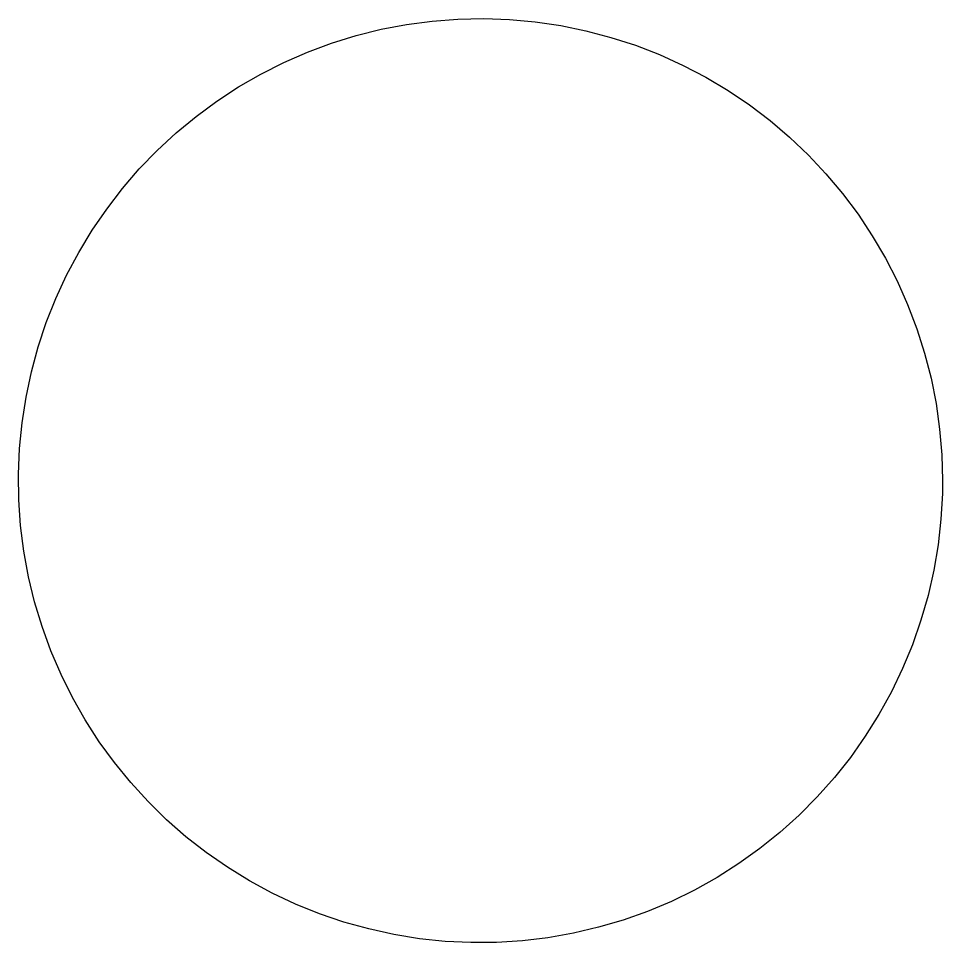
# Model space of a CAD drawing. Extents: x 10 to 173, y -123 to -10.
# Drawn here: x 22.53 to 27.57, y -122.52 to -117.47 of the extents above; entities that cross this region are included whole.
import ezdxf

# ---------------------------------------------------------------- set-up
doc = ezdxf.new("R2010")
doc.units = 0
doc.layers.add('BLACK', color=7, linetype='CONTINUOUS')

msp = doc.modelspace()

# ---------------------------------------------------------------- linework, layer by layer
at = {"layer": 'BLACK', "linetype": 'CONTINUOUS'}
for p, q in [((24.5078, -117.534), (24.6463, -117.507)), ((24.6463, -117.507), (24.7861, -117.489)), ((24.7861, -117.489), (24.9267, -117.478)), ((24.9267, -117.478), (25.0676, -117.475)), ((25.0676, -117.475), (25.2085, -117.48)), ((25.2085, -117.48), (25.349, -117.493)), ((25.349, -117.493), (25.4885, -117.513)), ((24.371, -117.568), (24.5078, -117.534)), ((25.4885, -117.513), (25.6266, -117.542)), ((25.6266, -117.542), (25.7629, -117.578)), ((24.2363, -117.61), (24.371, -117.568)), ((25.7629, -117.578), (25.897, -117.621)), ((23.9749, -117.715), (24.1041, -117.659)), ((24.1041, -117.659), (24.2363, -117.61)), ((25.897, -117.621), (26.0285, -117.672)), ((26.0285, -117.672), (26.1569, -117.731)), ((23.849, -117.779), (23.9749, -117.715)), ((26.1569, -117.731), (26.2818, -117.796)), ((23.7269, -117.849), (23.849, -117.779)), ((26.2818, -117.796), (26.403, -117.868)), ((23.6089, -117.927), (23.7269, -117.849)), ((26.403, -117.868), (26.5199, -117.947)), ((23.4955, -118.01), (23.6089, -117.927)), ((26.5199, -117.947), (26.6322, -118.032)), ((23.3868, -118.1), (23.4955, -118.01)), ((26.6322, -118.032), (26.7396, -118.124)), ((23.2833, -118.196), (23.3868, -118.1)), ((26.7396, -118.124), (26.8417, -118.221)), ((23.1854, -118.297), (23.2833, -118.196)), ((26.8417, -118.221), (26.9382, -118.324)), ((23.0933, -118.404), (23.1854, -118.297)), ((26.9382, -118.324), (27.0288, -118.432)), ((23.0072, -118.516), (23.0933, -118.404)), ((27.0288, -118.432), (27.1133, -118.545)), ((22.9276, -118.632), (23.0072, -118.516)), ((27.1133, -118.545), (27.1913, -118.662)), ((22.8545, -118.753), (22.9276, -118.632)), ((27.1913, -118.662), (27.2627, -118.784)), ((22.7883, -118.877), (22.8545, -118.753)), ((27.2627, -118.784), (27.3271, -118.909)), ((22.7292, -119.005), (22.7883, -118.877)), ((27.3271, -118.909), (27.3845, -119.038)), ((22.6773, -119.136), (22.7292, -119.005)), ((27.3845, -119.038), (27.4345, -119.17)), ((22.6328, -119.27), (22.6773, -119.136)), ((27.4345, -119.17), (27.4772, -119.304)), ((22.5958, -119.406), (22.6328, -119.27)), ((27.4772, -119.304), (27.5123, -119.441)), ((22.5665, -119.544), (22.5958, -119.406)), ((27.5123, -119.441), (27.5396, -119.579)), ((22.5449, -119.684), (22.5665, -119.544)), ((27.5396, -119.579), (27.5593, -119.719)), ((22.5312, -119.824), (22.5449, -119.684)), ((27.5593, -119.719), (27.5711, -119.859)), ((22.5252, -119.965), (22.5312, -119.824)), ((27.5711, -119.859), (27.575, -120)), ((22.5272, -120.106), (22.5252, -119.965)), ((27.575, -120), (27.574, -120.071)), ((27.574, -120.071), (27.5661, -120.211)), ((22.5371, -120.246), (22.5272, -120.106)), ((27.5661, -120.211), (27.5504, -120.351)), ((22.5547, -120.386), (22.5371, -120.246)), ((22.5802, -120.525), (22.5547, -120.386)), ((27.5504, -120.351), (27.5269, -120.49)), ((22.6133, -120.662), (22.5802, -120.525)), ((27.5269, -120.49), (27.4957, -120.628)), ((27.4957, -120.628), (27.4568, -120.763)), ((22.6541, -120.797), (22.6133, -120.662)), ((27.4568, -120.763), (27.4104, -120.897)), ((22.7023, -120.93), (22.6541, -120.797)), ((22.7579, -121.059), (22.7023, -120.93)), ((27.4104, -120.897), (27.3567, -121.027)), ((27.3567, -121.027), (27.2958, -121.154)), ((22.8206, -121.185), (22.7579, -121.059)), ((22.8902, -121.308), (22.8206, -121.185)), ((27.2958, -121.154), (27.2278, -121.278)), ((27.2278, -121.278), (27.1531, -121.397)), ((22.9666, -121.427), (22.8902, -121.308)), ((27.1531, -121.397), (27.0718, -121.513)), ((23.0495, -121.541), (22.9666, -121.427)), ((23.1386, -121.65), (23.0495, -121.541)), ((27.0718, -121.513), (26.9843, -121.623)), ((26.9843, -121.623), (26.8906, -121.728)), ((23.2337, -121.754), (23.1386, -121.65)), ((26.8906, -121.728), (26.7913, -121.829)), ((23.3344, -121.853), (23.2337, -121.754)), ((26.7913, -121.829), (26.6865, -121.923)), ((23.4405, -121.946), (23.3344, -121.853)), ((23.5516, -122.032), (23.4405, -121.946)), ((26.6865, -121.923), (26.5766, -122.011)), ((23.6674, -122.113), (23.5516, -122.032)), ((26.5766, -122.011), (26.462, -122.093)), ((26.462, -122.093), (26.3429, -122.169)), ((23.7875, -122.187), (23.6674, -122.113)), ((23.9115, -122.254), (23.7875, -122.187)), ((26.3429, -122.169), (26.2198, -122.238)), ((24.0391, -122.314), (23.9115, -122.254)), ((26.2198, -122.238), (26.0931, -122.299)), ((26.0931, -122.299), (25.9631, -122.354)), ((24.1699, -122.367), (24.0391, -122.314)), ((25.9631, -122.354), (25.8303, -122.401)), ((24.3033, -122.412), (24.1699, -122.367)), ((25.8303, -122.401), (25.695, -122.441)), ((24.4391, -122.45), (24.3033, -122.412)), ((24.5769, -122.48), (24.4391, -122.45)), ((25.695, -122.441), (25.5577, -122.473)), ((24.7161, -122.503), (24.5769, -122.48)), ((24.8563, -122.518), (24.7161, -122.503)), ((25.4189, -122.498), (25.2788, -122.515)), ((25.5577, -122.473), (25.4189, -122.498)), ((24.9971, -122.524), (24.8563, -122.518)), ((25.1381, -122.523), (24.9971, -122.524)), ((25.2788, -122.515), (25.1381, -122.523))]:
    msp.add_line(p, q, dxfattribs=at)

doc.saveas('drawing.dxf')
